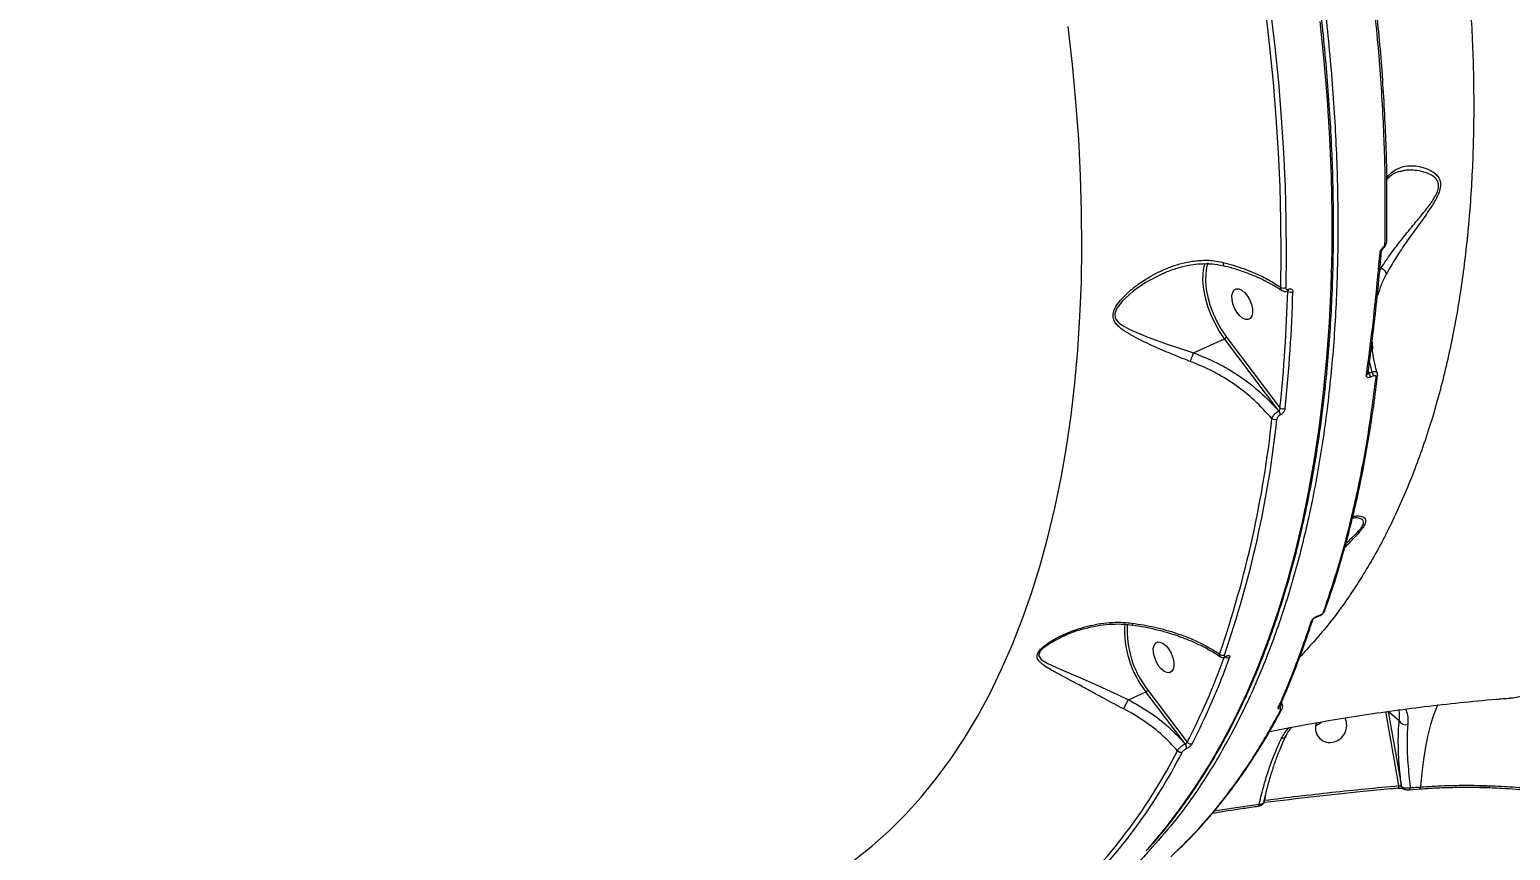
# Model space of a CAD drawing. Header units: millimetres. Extents: x -11024 to 8278, y -7837 to 5770.
# Drawn here: x 3839.5 to 4243.1, y -1349.2 to -1125.6 of the extents above; entities that cross this region are included whole.
import ezdxf

# ---------------------------------------------------------------- set-up
doc = ezdxf.new("R2010")
doc.units = ezdxf.units.MM
doc.layers.add('DIKOM_ОБЪЕКТ', color=7, linetype='Continuous')
doc.layers.add('DIKOM_РАЗМЕР_ОБЪЕКТА', color=7, linetype='Continuous')
doc.styles.add('style1', font='arial.ttf', dxfattribs={"width": 0.8})
doc.dimstyles.new('1-50', dxfattribs={"dimtxt": 300, "dimasz": 200, "dimexe": 100, "dimexo": 0, "dimgap": 100, "dimtad": 1, "dimtxsty": 'style1', "dimcen": 200, "dimclrd": 7, "dimclre": 7, "dimclrt": 7, "dimadec": 1, "dimazin": 2, "dimtfac": 1, "dimtmove": 0, "dimatfit": 2, "dimfxl": 0, "dimlwd": 25, "dimlwe": 18, "dimarcsym": 0})

# ---------------------------------------------------------------- blocks, each defined once
blk = doc.blocks.new('*D10')
at = {"layer": 'Defpoints', "color": 0, "transparency": 16777216}
for p in [(-7791.31, -186.83), (6174.94, -1432.98), (6174.94, -5371.27)]:
    blk.add_point(p, dxfattribs=at)
at = {"layer": 'DIKOM_РАЗМЕР_ОБЪЕКТА', "color": 7, "lineweight": 18, "transparency": 16777216}
for p, q in [((-7791.31, -186.83), (-7791.31, -5471.27)), ((6174.94, -1432.98), (6174.94, -5471.27))]:
    blk.add_line(p, q, dxfattribs=at)
at = {"layer": 'DIKOM_РАЗМЕР_ОБЪЕКТА', "color": 7, "lineweight": 25, "transparency": 16777216}
blk.add_line((-7591.31, -5371.27), (5974.94, -5371.27), dxfattribs=at)
at = {"layer": 'DIKOM_РАЗМЕР_ОБЪЕКТА', "color": 7, "transparency": 16777216}
for points in [[(-7591.31, -5337.93), (-7591.31, -5404.6), (-7791.31, -5371.27)], [(5974.94, -5337.93), (5974.94, -5404.6), (6174.94, -5371.27)]]:
    blk.add_solid(points, dxfattribs=at)
at = {"layer": 'DIKOM_РАЗМЕР_ОБЪЕКТА', "color": 7, "transparency": 16777216, "insert": (-1343.68, -5118.1), "char_height": 300, "attachment_point": 5, "style": 'style1'}
blk.add_mtext('14000', dxfattribs=at)

msp = doc.modelspace()

# ---------------------------------------------------------------- linework, layer by layer
at = {"layer": 'DIKOM_ОБЪЕКТ', "color": 7, "linetype": 'Continuous', "lineweight": 15}
for p, q in [((4208.401, -1185.259), (4208.405, -1185.255)), ((4207.505, -1191.239), (4207.841, -1190.541)), ((4207.56, -1190.593), (4207.841, -1190.541)), ((4148.558, -1192.03), (4148.285, -1192.17)), ((4182.422, -1196.792), (4182.465, -1196.773)), ((4182.636, -1196.346), (4182.679, -1196.327)), ((4156.7, -1213.631), (4165.199, -1209.801)), ((4180.032, -1229.476), (4165.199, -1209.801)), ((4165.722, -1209.345), (4180.287, -1228.664)), ((4205.391, -1210.73), (4205.5, -1212.521)), ((4204.343, -1218.668), (4204.559, -1219.175)), ((4204.559, -1219.175), (4205.383, -1218.815)), ((4205.383, -1218.815), (4204.689, -1216.044)), ((4205.754, -1219.946), (4204.932, -1220.306)), ((4206.853, -1220.011), (4206.868, -1219.869)), ((4206.888, -1219.869), (4206.887, -1219.885)), ((4179.969, -1229.504), (4180.032, -1229.476)), ((4180.384, -1230.584), (4180.322, -1230.612)), ((4190.37, -1285.43), (4191.18, -1285.124)), ((4192.588, -1283.828), (4192.583, -1283.843)), ((4165.521, -1296.49), (4165.583, -1296.462)), ((4165.694, -1296.282), (4165.756, -1296.254)), ((4138.994, -1308.167), (4143.767, -1306.016)), ((4154.502, -1320.175), (4143.767, -1306.016)), ((4144.29, -1305.56), (4155.049, -1319.749)), ((4243.034, -1307.622), (4243.098, -1307.622)), ((4181.019, -1309.719), (4180.73, -1308.789)), ((4212.728, -1331.586), (4209.161, -1311.36)), ((4212.8, -1313.896), (4209.789, -1311.368)), ((4209.789, -1311.368), (4213.393, -1331.799)), ((4154.459, -1320.195), (4154.502, -1320.175)), ((4154.797, -1321.503), (4154.754, -1321.522)), ((4213.393, -1331.799), (4213.401, -1331.805)), ((4176.255, -1334.645), (4176.117, -1335.556)), ((4213.728, -1332.344), (4213.74, -1332.353)), ((4215.265, -1332.708), (4215.619, -1332.692)), ((4215.626, -1332.698), (4218.41, -1332.486)), ((4237.514, -1332.135), (4234.7, -1332.074))]:
    msp.add_line(p, q, dxfattribs=at)
at = {"layer": 'DIKOM_ОБЪЕКТ', "color": 7, "linetype": 'Continuous', "lineweight": 15, "flags": 128}
for points in [[(4180.514, -1195.804), (4180.631, -1186.8), (4180.567, -1177.668), (4180.324, -1168.414), (4179.9, -1159.046), (4179.297, -1149.569), (4178.514, -1139.99), (4177.552, -1130.315), (4176.412, -1120.552)], [(4177.761, -1120.465), (4178.903, -1130.25), (4179.867, -1139.946), (4180.652, -1149.546), (4181.256, -1159.044), (4181.681, -1168.433), (4181.925, -1177.707), (4181.989, -1186.859), (4181.871, -1195.883)], [(4064.285, -1351.912), (4069.1, -1348.069), (4073.745, -1343.916), (4078.217, -1339.457), (4082.512, -1334.697), (4086.625, -1329.64), (4090.553, -1324.29), (4094.293, -1318.653), (4097.84, -1312.734), (4101.191, -1306.539), (4104.344, -1300.072), (4107.294, -1293.34), (4110.041, -1286.35), (4112.58, -1279.108), (4114.91, -1271.621), (4117.029, -1263.895), (4118.934, -1255.938), (4120.623, -1247.757), (4122.096, -1239.36), (4123.351, -1230.754), (4124.386, -1221.949), (4125.201, -1212.951), (4125.795, -1203.769), (4126.167, -1194.412), (4126.317, -1184.888), (4126.245, -1175.207), (4125.951, -1165.377), (4125.435, -1155.408), (4124.698, -1145.308), (4123.74, -1135.087), (4122.562, -1124.755)], [(4143.745, -1349.392), (4144.64, -1348.397), (4149.018, -1343.228), (4153.213, -1337.766), (4157.223, -1332.016), (4161.042, -1325.982), (4164.669, -1319.67), (4168.099, -1313.085), (4171.331, -1306.232), (4174.361, -1299.117), (4177.187, -1291.746), (4179.806, -1284.126), (4182.217, -1276.263), (4184.417, -1268.162), (4186.405, -1259.832), (4188.178, -1251.28), (4189.735, -1242.512), (4191.075, -1233.535), (4192.197, -1224.358), (4193.1, -1214.988), (4193.783, -1205.434), (4194.246, -1195.702), (4194.487, -1185.801), (4194.508, -1175.74), (4194.307, -1165.527), (4193.886, -1155.171), (4193.244, -1144.68), (4192.382, -1134.064), (4191.3, -1123.33)], [(4208.405, -1185.255), (4208.424, -1185.225), (4208.427, -1185.161), (4208.407, -1185.072), (4208.364, -1184.961)], [(4209.292, -1183.33), (4209.325, -1183.418), (4209.334, -1183.507), (4209.319, -1183.596), (4209.281, -1183.682), (4209.221, -1183.763), (4209.14, -1183.838), (4209.04, -1183.904), (4208.923, -1183.96)], [(4165.199, -1209.801), (4163.829, -1207.804), (4162.595, -1205.638), (4161.526, -1203.353), (4160.645, -1201.004), (4159.974, -1198.645), (4159.528, -1196.332), (4159.319, -1194.117), (4159.35, -1192.054), (4159.544, -1190.566)], [(4159.544, -1190.566), (4159.621, -1190.19), (4159.838, -1189.372)], [(4160.669, -1189.104), (4160.314, -1190.329), (4160.052, -1192.137), (4160.021, -1194.137), (4160.225, -1196.284), (4160.656, -1198.528), (4161.307, -1200.815), (4162.161, -1203.093), (4163.198, -1205.308), (4164.395, -1207.408), (4165.722, -1209.345)], [(4148.285, -1192.17), (4143.685, -1194.527), (4140.275, -1196.853), (4137.251, -1199.596), (4135.753, -1201.628), (4135.284, -1203.017), (4135.387, -1204.087), (4135.49, -1204.346), (4136.168, -1205.296), (4137.101, -1206.063), (4139.339, -1207.327), (4144.309, -1209.412), (4149.831, -1211.372), (4153.21, -1212.513), (4156.698, -1213.632), (4156.699, -1213.632), (4156.699, -1213.632)], [(4169.312, -1203.521), (4168.572, -1202.597), (4167.949, -1201.495), (4167.492, -1200.304), (4167.239, -1199.122), (4167.21, -1198.043), (4167.407, -1197.156), (4167.815, -1196.532), (4168.401, -1196.222), (4169.117, -1196.251), (4169.905, -1196.616), (4170.701, -1197.288), (4171.441, -1198.213), (4172.064, -1199.315), (4172.521, -1200.505), (4172.774, -1201.688), (4172.803, -1202.766), (4172.606, -1203.653), (4172.198, -1204.277), (4171.612, -1204.587), (4170.896, -1204.559), (4170.108, -1204.194), (4169.312, -1203.521)], [(4121.449, -1290.762), (4117.829, -1292.634), (4115.709, -1294.183), (4114.89, -1295.117), (4114.583, -1295.977), (4114.583, -1295.987), (4114.599, -1296.224), (4115.203, -1297.177), (4117.004, -1298.303), (4121.045, -1300.102), (4125.767, -1302.083), (4129.677, -1303.826), (4133.839, -1305.753), (4136.39, -1306.954), (4138.988, -1308.17), (4138.99, -1308.171), (4138.99, -1308.171)], [(4147.88, -1299.737), (4147.141, -1298.812), (4146.517, -1297.71), (4146.06, -1296.52), (4145.807, -1295.337), (4145.778, -1294.259), (4145.976, -1293.372), (4146.384, -1292.748), (4146.969, -1292.438), (4147.685, -1292.466), (4148.473, -1292.831), (4149.269, -1293.503), (4150.009, -1294.428), (4150.633, -1295.53), (4151.09, -1296.721), (4151.343, -1297.903), (4151.372, -1298.981), (4151.174, -1299.869), (4150.766, -1300.493), (4150.18, -1300.803), (4149.465, -1300.774), (4148.677, -1300.409), (4147.88, -1299.737)], [(4223.356, -1309.489), (4223.055, -1310.125), (4222.146, -1312.379), (4221.319, -1314.957), (4220.581, -1317.839), (4219.937, -1321.003), (4219.392, -1324.425), (4218.951, -1328.077), (4218.618, -1331.931)], [(4212.496, -1332.308), (4212.528, -1332.299), (4212.583, -1332.254), (4212.631, -1332.175), (4212.671, -1332.063), (4212.702, -1331.925), (4212.721, -1331.763), (4212.728, -1331.586)], [(4175.921, -1336.275), (4175.948, -1336.266), (4175.999, -1336.221), (4176.043, -1336.142), (4176.078, -1336.032), (4176.103, -1335.894), (4176.116, -1335.733), (4176.117, -1335.556)], [(4212.407, -1332.28), (4212.469, -1332.308), (4212.496, -1332.308)], [(4215.62, -1332.699), (4215.647, -1332.694), (4215.692, -1332.663), (4215.733, -1332.605), (4215.768, -1332.522), (4215.798, -1332.415), (4215.82, -1332.287), (4215.834, -1332.143)], [(4215.834, -1332.143), (4216.182, -1332.116), (4216.53, -1332.089), (4216.878, -1332.062), (4217.225, -1332.036), (4217.574, -1332.009), (4217.922, -1331.983), (4218.27, -1331.957), (4218.618, -1331.931)], [(4162.371, -1338.435), (4167.081, -1337.707), (4174.637, -1336.611)], [(4174.42, -1337.167), (4174.438, -1337.162), (4174.49, -1337.131), (4174.536, -1337.073), (4174.574, -1336.989), (4174.605, -1336.882), (4174.626, -1336.754), (4174.637, -1336.611)]]:
    msp.add_lwpolyline(points, dxfattribs=at)
at = {"layer": 'DIKOM_ОБЪЕКТ', "color": 7, "linetype": 'Continuous', "lineweight": 15}
for centre, radius, start, end in [((4207.466, -1185.846), 0.512, 281.23088, 350.11622), ((3785.275, -1186.281), 397.279, 353.87582, 358.46801), ((4181.273, -1194.467), 1.538, 240.41749, 292.90356), ((3785.705, -1186.372), 398.255, 353.8761, 358.46797), ((4183.225, -1195.636), 1.505, 237.30422, 293.17171), ((4182.177, -1196.401), 0.462, 302.2423, 6.77741), ((4182.223, -1196.382), 0.46, 301.31936, 6.8281), ((4164.73, -1208.734), 1.166, 293.73019, 328.38255), ((4203.911, -1219.923), 1.843, 359.28937, 36.97725), ((4203.716, -1219.11), 0.56, 285.18091, 347.64105), ((4203.096, -1220.285), 1.837, 359.3446, 37.16334), ((4206.304, -1219.768), 0.594, 286.79468, 348.66095), ((4178.639, -1230.537), 1.685, 357.47531, 37.84034), ((4178.701, -1230.509), 1.685, 357.47531, 37.84034), ((4181.152, -1227.564), 1.399, 231.82031, 292.49354), ((3890.23, -1201.1), 289.495, 340.92842, 353.95679), ((3890.937, -1201.188), 290.145, 340.92852, 353.95647), ((4178.936, -1230.433), 1.408, 234.4098, 292.23368), ((4188.593, -1286.21), 0.679, 291.1072, 340.55096), ((4190.035, -1285.324), 0.351, 292.70776, 342.43538), ((4190.844, -1285.018), 0.352, 293.95236, 342.41148), ((4191.97, -1283.6), 0.66, 289.58622, 338.40392), ((4165.017, -1289.236), 27.076, 176.38781, 218.29719), ((4165.188, -1289.193), 26.544, 176.7421, 218.06737), ((3972.845, -1226.731), 204.574, 332.95471, 340.01835), ((3973.595, -1226.846), 205.234, 332.95634, 340.10171), ((4164.721, -1294.852), 1.221, 223.51174, 290.88196), ((4166.141, -1295.585), 1.195, 232.02326, 291.33101), ((4165.374, -1296.191), 0.333, 296.51437, 344.11847), ((4165.436, -1296.163), 0.333, 295.3331, 344.09271), ((4179.575, -1309.616), 0.73, 292.2269, 335.34607), ((4179.357, -1309.983), 1.143, 321.27371, 22.24826), ((4180.277, -1310.359), 0.685, 290.46917, 332.50935), ((4193.873, -1315.9), 3.913, 157.55147, 279.22522), ((4193.819, -1315.14), 4.672, 278.38675, 25.5245), ((4214.706, -1312.812), 2.193, 209.63755, 281.29067), ((4180.749, -1317.317), 1.376, 269.40902, 328.58004), ((4019.274, -1254.12), 149.452, 313.74401, 332.96108), ((4020.27, -1254.325), 149.789, 313.74447, 332.96074), ((4153.287, -1321.341), 1.149, 218.73954, 290.32568), ((4153.369, -1321.133), 1.438, 344.28269, 40.72644), ((4153.412, -1321.114), 1.438, 344.28375, 40.72483), ((4155.988, -1319.075), 1.157, 215.68735, 290.26522), ((4214.256, -1331.644), 0.876, 190.17717, 231.94064), ((4214.259, -1331.653), 0.871, 190.05309, 232.7614)]:
    msp.add_arc(centre, radius, start, end, dxfattribs=at)
for points, knots in [([(4143.963, -1349.191), (4144.473, -1348.643), (4146.419, -1346.551), (4149.638, -1342.64), (4153.615, -1337.462), (4157.415, -1332.008), (4161.048, -1326.306), (4164.507, -1320.352), (4167.791, -1314.154), (4170.897, -1307.716), (4173.823, -1301.042), (4176.566, -1294.138), (4179.125, -1287.01), (4181.498, -1279.662), (4183.682, -1272.099), (4185.676, -1264.329), (4187.479, -1256.357), (4189.089, -1248.189), (4190.506, -1239.83), (4191.727, -1231.288), (4192.753, -1222.569), (4193.582, -1213.679), (4194.214, -1204.625), (4194.649, -1195.415), (4194.886, -1186.054), (4194.925, -1176.55), (4194.766, -1166.91), (4194.41, -1157.141), (4193.856, -1147.251), (4193.105, -1137.247), (4192.158, -1127.137), (4191.015, -1116.927), (4189.677, -1106.627), (4188.146, -1096.243), (4186.422, -1085.783), (4184.507, -1075.255), (4182.401, -1064.668), (4180.108, -1054.028), (4177.629, -1043.345), (4174.964, -1032.625), (4172.118, -1021.878), (4169.091, -1011.11), (4165.886, -1000.331), (4162.505, -989.548), (4158.95, -978.77), (4155.226, -968.004), (4151.334, -957.258), (4147.277, -946.541), (4143.058, -935.861), (4138.681, -925.225), (4134.148, -914.643), (4129.464, -904.12), (4124.63, -893.667), (4120.206, -884.429), (4117.36, -878.699), (4116.218, -876.401)], [0, 0, 0, 0, 0.0067999, 0.025989, 0.0451839, 0.064384, 0.0835894, 0.1027992, 0.1220133, 0.1412309, 0.1604514, 0.1796748, 0.1989001, 0.2181273, 0.2373556, 0.2565849, 0.2758149, 0.2950454, 0.314276, 0.3335067, 0.3527371, 0.3719673, 0.3911972, 0.4104267, 0.4296558, 0.4488843, 0.4681123, 0.48734, 0.5065669, 0.5257934, 0.5450195, 0.5642449, 0.58347, 0.6026946, 0.6219188, 0.6411425, 0.6603659, 0.6795888, 0.6988115, 0.7180338, 0.7372558, 0.7564776, 0.7756991, 0.7949204, 0.8141416, 0.8333626, 0.8525833, 0.8718039, 0.8910246, 0.9102451, 0.9294655, 0.9486861, 0.9679065, 0.987127, 1, 1, 1, 1]), ([(4117.471, -876.161), (4119.494, -880.261), (4124.943, -891.304), (4133.343, -909.576), (4142.487, -930.976), (4151.067, -952.786), (4159.037, -974.938), (4166.351, -997.365), (4172.848, -1019.572), (4178.526, -1041.489), (4183.4, -1063.051), (4187.548, -1084.611), (4190.925, -1106.092), (4193.5, -1127.415), (4195.215, -1148.111), (4196.086, -1168.124), (4196.145, -1187.413), (4195.393, -1206.294), (4193.797, -1224.68), (4191.342, -1242.495), (4188.082, -1259.347), (4184.048, -1275.2), (4179.286, -1290.042), (4173.717, -1304.113), (4167.332, -1317.34), (4160.108, -1329.611), (4152.876, -1340), (4147.751, -1345.778), (4145.549, -1348.261)], [0, 0, 0, 0, 0.0229512, 0.0618305, 0.1007396, 0.1396189, 0.1796274, 0.2196684, 0.259677, 0.2985562, 0.3374653, 0.3763445, 0.416353, 0.4563942, 0.4964026, 0.5352814, 0.5741901, 0.6130688, 0.6530768, 0.6931175, 0.7331254, 0.7720046, 0.8109134, 0.8497924, 0.8898008, 0.9298418, 0.9698502, 1, 1, 1, 1]), ([(4243.098, -1307.622), (4243.342, -1307.626), (4244.725, -1307.648), (4247.41, -1306.703), (4251.148, -1304.593), (4255.04, -1301.077), (4258.932, -1296.383), (4262.81, -1290.497), (4266.658, -1283.45), (4270.426, -1275.334), (4274.114, -1266.178), (4277.72, -1256.057), (4281.278, -1244.909), (4284.771, -1232.786), (4288.185, -1219.74), (4291.579, -1205.519), (4294.938, -1190.081), (4298.247, -1173.425), (4301.428, -1155.92), (4304.422, -1137.891), (4307.226, -1119.407), (4309.837, -1100.552), (4312.288, -1081.127), (4314.563, -1061.227), (4316.65, -1040.944), (4318.525, -1020.471), (4320.183, -999.844), (4321.626, -979.106), (4322.864, -958.186), (4323.884, -937.177), (4324.7, -916.162), (4325.053, -902.203), (4325.23, -895.233)], [0, 0, 0, 0, 0.0066318, 0.0375421, 0.072325, 0.1072201, 0.1421711, 0.1771203, 0.2120114, 0.246792, 0.2804719, 0.3142577, 0.3480966, 0.3819343, 0.4157173, 0.4493952, 0.4850962, 0.5208608, 0.5566259, 0.5923274, 0.626537, 0.6608537, 0.6952265, 0.7296011, 0.763922, 0.7981343, 0.8316959, 0.8653555, 0.8990655, 0.9327762, 0.9664374, 1, 1, 1, 1]), ([(4182.848, -921.803), (4185.275, -927.738), (4190.134, -939.615), (4196.798, -957.557), (4202.985, -975.534), (4208.868, -994.257), (4214.354, -1013.693), (4219.338, -1033.789), (4223.598, -1053.736), (4227.109, -1073.44), (4229.848, -1092.807), (4231.774, -1111.573), (4232.889, -1129.711), (4233.23, -1147.217), (4232.812, -1164.235), (4231.634, -1180.688), (4229.697, -1196.497), (4226.94, -1211.907), (4223.302, -1226.826), (4218.762, -1241.179), (4213.409, -1254.622), (4207.358, -1266.933), (4200.631, -1278.08), (4193.483, -1288.027), (4188.227, -1293.797), (4185.667, -1296.606)], [0, 0, 0, 0, 0.039649, 0.0793469, 0.1190447, 0.1586934, 0.2033097, 0.2480698, 0.2929015, 0.337731, 0.3824863, 0.4270993, 0.4703006, 0.5136379, 0.5570433, 0.6004471, 0.6437807, 0.6869795, 0.7327734, 0.7786488, 0.8245249, 0.8703195, 0.9142002, 0.9582185, 1, 1, 1, 1]), ([(4208.923, -1183.96), (4208.99, -1177.964), (4209.124, -1165.971), (4208.401, -1147.284), (4207.054, -1128.151), (4205.531, -1115.026), (4204.77, -1108.463)], [0, 0, 0, 0, 0.248616, 0.4972326, 0.7486161, 1, 1, 1, 1]), ([(4205.136, -1107.941), (4205.889, -1114.423), (4207.396, -1127.385), (4208.752, -1146.427), (4209.49, -1165.165), (4209.358, -1177.275), (4209.292, -1183.33)], [0, 0, 0, 0, 0.2486157, 0.4972308, 0.748616, 1, 1, 1, 1]), ([(4207.85, -1190.541), (4207.85, -1190.54), (4207.976, -1190.336), (4208.943, -1188.878), (4210.916, -1186.038), (4214.018, -1182.019), (4217.356, -1178.028), (4219.982, -1174.821), (4221.755, -1172.422), (4222.71, -1170.91), (4223.39, -1169.433), (4223.559, -1168.429), (4223.525, -1167.539), (4223.191, -1166.55), (4222.228, -1165.569), (4220.477, -1164.628), (4217.785, -1163.948), (4215.16, -1163.696), (4213.699, -1164.11), (4213.374, -1164.203)], [0, 0, 0, 0, 0.0000787, 0.0177523, 0.1276669, 0.237682, 0.3433868, 0.4487837, 0.4845024, 0.5200978, 0.5552769, 0.5842156, 0.590268, 0.6249854, 0.6745019, 0.7244339, 0.8245128, 0.9609346, 1, 1, 1, 1]), ([(4209.331, -1166.291), (4209.425, -1166.107), (4209.9, -1165.174), (4211.29, -1163.969), (4213.577, -1162.822), (4216.368, -1162.582), (4219.243, -1162.989), (4221.396, -1163.901), (4222.832, -1164.993), (4223.621, -1165.956), (4224.125, -1167.273), (4224.02, -1168.965), (4223.388, -1170.684), (4222.554, -1172.269), (4221.037, -1174.692), (4218.744, -1177.924), (4215.784, -1181.942), (4213.016, -1185.987), (4210.816, -1189.463), (4209.689, -1191.489), (4209.263, -1192.254)], [0, 0, 0, 0, 0.0166607, 0.0840849, 0.1774158, 0.2708822, 0.3521091, 0.4331556, 0.4643324, 0.4954173, 0.5277803, 0.5604492, 0.5888916, 0.6157167, 0.6426218, 0.7180637, 0.7937576, 0.8728849, 0.9519631, 1, 1, 1, 1]), ([(4209.33, -1166.652), (4209.526, -1166.381), (4209.968, -1165.768), (4210.757, -1165.086), (4211.79, -1164.525), (4212.673, -1164.187), (4213.24, -1164.13), (4213.32, -1164.122)], [0, 0, 0, 0, 0.1845582, 0.4170325, 0.6761478, 0.9545876, 1, 1, 1, 1]), ([(4203.862, -1219.65), (4203.935, -1219.136), (4204.296, -1216.565), (4205.181, -1209.859), (4206.407, -1199.357), (4207.179, -1190.687), (4207.565, -1186.349)], [0, 0, 0, 0, 0.048064, 0.2403245, 0.6198811, 1, 1, 1, 1]), ([(4204.261, -1219.23), (4204.282, -1219.09), (4204.738, -1216.049), (4205.513, -1209.921), (4206.573, -1200.832), (4207.386, -1192.827), (4207.802, -1187.8), (4207.956, -1185.932)], [0, 0, 0, 0, 0.0132636, 0.2876127, 0.5626674, 0.8375713, 1, 1, 1, 1]), ([(4207.565, -1186.349), (4207.59, -1186.205), (4207.64, -1185.917), (4207.877, -1185.473), (4208.138, -1185.155), (4208.314, -1185.004), (4208.364, -1184.961)], [0, 0, 0, 0, 0.29273088, 0.58495608, 0.88192775, 1, 1, 1, 1]), ([(4207.97, -1185.945), (4207.97, -1185.942), (4207.971, -1185.924), (4207.992, -1185.826), (4208.053, -1185.681), (4208.156, -1185.512), (4208.281, -1185.361), (4208.369, -1185.29), (4208.404, -1185.263)], [0, 0, 0, 0, 0.0563167, 0.2474461, 0.4304657, 0.6277462, 0.8539952, 1, 1, 1, 1]), ([(4208.364, -1184.961), (4208.42, -1184.912), (4208.561, -1184.787), (4208.744, -1184.542), (4208.89, -1184.243), (4208.912, -1184.055), (4208.923, -1183.96)], [0, 0, 0, 0, 0.1836126, 0.4626478, 0.7309542, 1, 1, 1, 1]), ([(4208.393, -1185.244), (4208.564, -1185.091), (4208.924, -1184.77), (4209.267, -1184.122), (4209.31, -1183.66), (4209.33, -1183.443)], [0, 0, 0, 0, 0.32125, 0.6798487, 1, 1, 1, 1]), ([(4155.846, -1215.99), (4154.688, -1215.548), (4152.353, -1214.656), (4148.21, -1212.928), (4143.501, -1210.823), (4139.359, -1208.723), (4136.833, -1207.006), (4135.619, -1205.795), (4134.908, -1204.66), (4134.7, -1203.207), (4135.309, -1201.326), (4136.961, -1198.995), (4139.652, -1196.429), (4143.577, -1193.543), (4147.59, -1191.357), (4151.488, -1189.844), (4154.782, -1188.923), (4158.426, -1188.387), (4161.89, -1188.409), (4164.003, -1188.842), (4164.814, -1189.008)], [0, 0, 0, 0, 0.0563552, 0.1136152, 0.2103731, 0.3099855, 0.3619827, 0.3883039, 0.4153406, 0.4457404, 0.4741013, 0.5167993, 0.5802346, 0.6452967, 0.7405622, 0.7897125, 0.8388486, 0.8993631, 0.9613634, 1, 1, 1, 1]), ([(4148.544, -1192.006), (4148.754, -1191.904), (4149.968, -1191.313), (4152.257, -1190.543), (4155.187, -1189.778), (4157.965, -1189.381), (4160.593, -1189.314), (4162.961, -1189.491), (4164.399, -1189.841), (4164.975, -1189.98)], [0, 0, 0, 0, 0.040853, 0.2366215, 0.4239992, 0.5759084, 0.7358008, 0.894355, 1, 1, 1, 1]), ([(4164.814, -1189.008), (4164.812, -1189.04), (4164.807, -1189.165), (4164.811, -1189.438), (4164.861, -1189.754), (4164.959, -1189.827), (4165.007, -1189.863)], [0, 0, 0, 0, 0.0666542, 0.2610964, 0.6333861, 1, 1, 1, 1]), ([(4164.814, -1189.008), (4166.681, -1189.533), (4170.459, -1190.597), (4175.103, -1192.612), (4178.404, -1194.409), (4179.966, -1195.442), (4180.514, -1195.804)], [0, 0, 0, 0, 0.3181944, 0.6439695, 0.8752539, 1, 1, 1, 1]), ([(4164.982, -1189.916), (4165.424, -1190.022), (4166.992, -1190.396), (4169.57, -1191.216), (4172.682, -1192.364), (4175.625, -1193.668), (4178.337, -1195.115), (4180.085, -1196.139), (4180.852, -1196.704), (4180.866, -1196.714)], [0, 0, 0, 0, 0.0726984, 0.2576045, 0.4430799, 0.6284363, 0.8131049, 0.9966728, 1, 1, 1, 1]), ([(4207.841, -1190.541), (4207.843, -1190.54), (4207.845, -1190.54), (4207.848, -1190.541), (4207.849, -1190.541), (4207.85, -1190.541)], [0, 0, 0, 0, 0.4500389, 0.8030558, 1, 1, 1, 1]), ([(4207.85, -1190.541), (4208.047, -1190.652), (4208.441, -1190.873), (4208.904, -1191.328), (4209.178, -1191.774), (4209.259, -1192.083), (4209.263, -1192.224), (4209.263, -1192.254)], [0, 0, 0, 0, 0.2524893, 0.5050232, 0.7575746, 0.9487224, 1, 1, 1, 1]), ([(4209.263, -1192.254), (4208.762, -1193.202), (4207.798, -1195.025), (4207.252, -1197.012), (4206.99, -1197.966)], [0, 0, 0, 0, 0.5200795, 1, 1, 1, 1]), ([(4180.884, -1196.685), (4180.858, -1196.674), (4180.707, -1196.609), (4180.549, -1196.314), (4180.526, -1195.974), (4180.514, -1195.804)], [0, 0, 0, 0, 0.09498976, 0.54727902, 1, 1, 1, 1]), ([(4180.896, -1196.684), (4181.007, -1196.76), (4181.265, -1196.934), (4181.764, -1196.97), (4182.171, -1196.919), (4182.373, -1196.801), (4182.417, -1196.776)], [0, 0, 0, 0, 0.2475341, 0.5750303, 0.9091605, 1, 1, 1, 1]), ([(4181.871, -1195.883), (4181.878, -1195.971), (4181.891, -1196.146), (4182.02, -1196.33), (4182.214, -1196.425), (4182.432, -1196.424), (4182.578, -1196.369), (4182.636, -1196.346)], [0, 0, 0, 0, 0.2142869, 0.4284885, 0.642972, 0.857767, 1, 1, 1, 1]), ([(4182.461, -1196.776), (4182.485, -1196.767), (4182.527, -1196.75), (4182.521, -1196.752), (4182.519, -1196.753)], [0, 0, 0, 0, 0.5636285, 1, 1, 1, 1]), ([(4182.679, -1196.327), (4182.765, -1196.294), (4182.982, -1196.211), (4183.308, -1196.209), (4183.598, -1196.351), (4183.79, -1196.626), (4183.808, -1196.888), (4183.818, -1197.019)], [0, 0, 0, 0, 0.1407667, 0.3553128, 0.5700602, 0.784961, 1, 1, 1, 1]), ([(4155.846, -1215.99), (4155.87, -1215.932), (4155.942, -1215.766), (4156.096, -1215.384), (4156.306, -1214.826), (4156.531, -1214.18), (4156.643, -1213.815), (4156.699, -1213.632)], [0, 0, 0, 0, 0.08730341, 0.25360396, 0.50239045, 0.75118022, 1, 1, 1, 1]), ([(4156.699, -1213.632), (4156.699, -1213.632), (4156.699, -1213.632), (4156.7, -1213.631), (4156.7, -1213.631), (4156.7, -1213.631)], [0, 0, 0, 0, 0.3529226, 0.8943426, 1, 1, 1, 1]), ([(4156.7, -1213.631), (4158.861, -1214.498), (4163.236, -1216.255), (4169.361, -1219.936), (4175.118, -1224.311), (4178.338, -1227.758), (4179.969, -1229.504)], [0, 0, 0, 0, 0.2419703, 0.4901369, 0.7417733, 1, 1, 1, 1]), ([(4206.871, -1219.269), (4206.685, -1218.652), (4206.161, -1216.922), (4205.694, -1214.598), (4205.528, -1212.905), (4205.471, -1212.326)], [0, 0, 0, 0, 0.26668108, 0.74885651, 1, 1, 1, 1]), ([(4178.117, -1231.578), (4176.591, -1229.9), (4173.5, -1226.499), (4168.021, -1222.227), (4162.119, -1218.586), (4157.954, -1216.862), (4155.846, -1215.99)], [0, 0, 0, 0, 0.25360944, 0.51397515, 0.75397536, 1, 1, 1, 1]), ([(4205.383, -1218.815), (4205.58, -1218.778), (4205.975, -1218.706), (4206.446, -1218.808), (4206.748, -1219.007), (4206.798, -1219.209), (4206.817, -1219.285)], [0, 0, 0, 0, 0.279234, 0.5586635, 0.833683, 1, 1, 1, 1]), ([(4192.191, -1284.222), (4193.809, -1279.398), (4197.047, -1269.752), (4200.958, -1254.129), (4204.219, -1237.75), (4205.724, -1226.141), (4206.476, -1220.337)], [0, 0, 0, 0, 0.2484774, 0.4969541, 0.7484772, 1, 1, 1, 1]), ([(4192.568, -1283.82), (4193.262, -1281.847), (4194.798, -1277.477), (4196.95, -1270.451), (4199.066, -1262.807), (4200.981, -1254.968), (4202.7, -1246.942), (4204.231, -1238.723), (4205.554, -1230.285), (4206.426, -1224.039), (4206.795, -1220.556), (4206.853, -1220.011)], [0, 0, 0, 0, 0.1030711, 0.2282251, 0.3532754, 0.4779858, 0.6023212, 0.7267672, 0.8516471, 0.9767718, 1, 1, 1, 1]), ([(4204.932, -1220.306), (4204.801, -1220.352), (4204.537, -1220.446), (4204.201, -1220.414), (4203.964, -1220.253), (4203.842, -1219.989), (4203.856, -1219.761), (4203.862, -1219.65)], [0, 0, 0, 0, 0.2064037, 0.4133629, 0.6142153, 0.8134973, 1, 1, 1, 1]), ([(4204.26, -1219.246), (4204.26, -1219.247), (4204.261, -1219.256), (4204.263, -1219.24), (4204.264, -1219.227)], [0, 0, 0, 0, 0.1925788, 1, 1, 1, 1]), ([(4204.289, -1219.232), (4204.301, -1219.245), (4204.319, -1219.265), (4204.364, -1219.281), (4204.408, -1219.28), (4204.48, -1219.253), (4204.524, -1219.209), (4204.559, -1219.175)], [0, 0, 0, 0, 0.1542741, 0.2480512, 0.5031536, 0.6062821, 1, 1, 1, 1]), ([(4206.476, -1220.337), (4206.478, -1220.281), (4206.484, -1220.15), (4206.415, -1219.983), (4206.259, -1219.872), (4206.027, -1219.849), (4205.845, -1219.914), (4205.754, -1219.946)], [0, 0, 0, 0, 0.1487995, 0.3486708, 0.5573412, 0.7790699, 1, 1, 1, 1]), ([(4206.871, -1219.884), (4206.893, -1219.731), (4206.922, -1219.523), (4206.842, -1219.332), (4206.821, -1219.281)], [0, 0, 0, 0, 0.7336689, 1, 1, 1, 1]), ([(4178.117, -1231.578), (4178.16, -1231.455), (4178.256, -1231.179), (4178.558, -1230.704), (4178.98, -1230.219), (4179.471, -1229.789), (4179.803, -1229.599), (4179.969, -1229.504)], [0, 0, 0, 0, 0.1700265, 0.3807902, 0.5866953, 0.7931154, 1, 1, 1, 1]), ([(4180.322, -1230.612), (4180.237, -1230.658), (4180.068, -1230.749), (4179.83, -1230.976), (4179.637, -1231.239), (4179.511, -1231.506), (4179.482, -1231.665), (4179.469, -1231.736)], [0, 0, 0, 0, 0.2039698, 0.4080462, 0.6135691, 0.8265306, 1, 1, 1, 1]), ([(4180.032, -1229.476), (4180.066, -1229.456), (4180.108, -1229.431), (4180.181, -1229.353), (4180.25, -1229.239), (4180.304, -1229.048), (4180.317, -1228.848), (4180.296, -1228.722), (4180.287, -1228.664)], [0, 0, 0, 0, 0.14442, 0.1754852, 0.3625673, 0.5710037, 0.8046716, 1, 1, 1, 1]), ([(4181.687, -1228.857), (4181.667, -1228.967), (4181.623, -1229.214), (4181.428, -1229.625), (4181.132, -1230.029), (4180.77, -1230.375), (4180.513, -1230.514), (4180.384, -1230.584)], [0, 0, 0, 0, 0.1741794, 0.3895972, 0.5957852, 0.7978883, 1, 1, 1, 1]), ([(4200.131, -1258.28), (4200.473, -1258.197), (4201.377, -1257.979), (4202.597, -1258.141), (4203.54, -1258.682), (4203.745, -1259.595), (4203.328, -1260.706), (4202.477, -1261.911), (4201.425, -1263.124), (4199.938, -1264.688), (4198.745, -1265.884), (4197.955, -1266.676)], [0, 0, 0, 0, 0.108084, 0.2854392, 0.4300916, 0.529233, 0.613609, 0.6977676, 0.7738862, 0.850222, 1, 1, 1, 1]), ([(4198.271, -1265.53), (4198.843, -1265.01), (4200.16, -1263.811), (4201.768, -1262.232), (4202.821, -1260.853), (4203.194, -1259.884), (4202.946, -1259.143), (4201.966, -1258.69), (4200.805, -1258.56), (4199.922, -1258.762), (4199.684, -1258.817)], [0, 0, 0, 0, 0.124709, 0.2872087, 0.3743129, 0.4606923, 0.5650945, 0.7050298, 0.9201098, 1, 1, 1, 1]), ([(4137.709, -1310.691), (4136.843, -1310.24), (4135.093, -1309.329), (4131.972, -1307.642), (4128.396, -1305.692), (4124.184, -1303.416), (4120.74, -1301.585), (4118.026, -1300.109), (4116.092, -1298.943), (4114.618, -1297.828), (4114.08, -1296.821), (4114.083, -1295.995), (4114.361, -1295.223), (4115.479, -1293.917), (4117.801, -1292.19), (4121.328, -1290.326), (4126.047, -1288.52), (4131.545, -1287.24), (4136.408, -1286.924), (4139.221, -1287.22), (4139.962, -1287.298)], [0, 0, 0, 0, 0.0440619, 0.0889574, 0.1624867, 0.2382043, 0.3352452, 0.3852643, 0.4352609, 0.4935514, 0.5321357, 0.5402086, 0.5665599, 0.5927396, 0.6382706, 0.7076002, 0.7787223, 0.871002, 0.9660353, 1, 1, 1, 1]), ([(4139.962, -1287.298), (4142.048, -1287.632), (4146.27, -1288.307), (4151.597, -1289.839), (4156.215, -1291.577), (4160.178, -1293.421), (4162.611, -1294.932), (4163.835, -1295.692)], [0, 0, 0, 0, 0.23086605, 0.46717559, 0.62657087, 0.8119909, 1, 1, 1, 1]), ([(4139.962, -1287.298), (4139.963, -1287.348), (4139.965, -1287.493), (4139.989, -1287.693), (4140.02, -1287.823), (4140.055, -1287.791), (4140.057, -1287.789)], [0, 0, 0, 0, 0.1680399, 0.4880882, 0.9669367, 1, 1, 1, 1]), ([(4179.851, -1310.292), (4180.006, -1309.943), (4180.782, -1308.198), (4182.742, -1303.599), (4185.64, -1296.256), (4187.771, -1289.982), (4188.838, -1286.843)], [0, 0, 0, 0, 0.0480634, 0.2403212, 0.6198801, 1, 1, 1, 1]), ([(4180.236, -1309.92), (4180.286, -1309.813), (4181.243, -1307.747), (4183.014, -1303.475), (4185.528, -1297.081), (4187.597, -1291.385), (4188.787, -1287.74), (4189.221, -1286.41)], [0, 0, 0, 0, 0.0149832, 0.2904705, 0.5663791, 0.8417646, 1, 1, 1, 1]), ([(4188.838, -1286.843), (4188.884, -1286.735), (4188.977, -1286.519), (4189.271, -1286.161), (4189.636, -1285.836), (4190.02, -1285.58), (4190.26, -1285.477), (4190.37, -1285.43)], [0, 0, 0, 0, 0.2131684, 0.4265012, 0.6306128, 0.8289512, 1, 1, 1, 1]), ([(4189.235, -1286.433), (4189.236, -1286.429), (4189.239, -1286.421), (4189.286, -1286.336), (4189.384, -1286.208), (4189.54, -1286.047), (4189.741, -1285.882), (4189.958, -1285.743), (4190.115, -1285.666), (4190.166, -1285.65), (4190.17, -1285.649)], [0, 0, 0, 0, 0.10235344, 0.21661202, 0.35834245, 0.49948871, 0.6557621, 0.82021435, 0.98510495, 1, 1, 1, 1]), ([(4190.173, -1285.647), (4190.361, -1285.576), (4190.631, -1285.473), (4190.901, -1285.372), (4190.983, -1285.342)], [0, 0, 0, 0, 0.7000524, 1, 1, 1, 1]), ([(4190.983, -1285.328), (4191.162, -1285.253), (4191.533, -1285.099), (4192.057, -1284.664), (4192.436, -1284.243), (4192.525, -1283.93), (4192.554, -1283.831)], [0, 0, 0, 0, 0.260332, 0.5409358, 0.8541079, 1, 1, 1, 1]), ([(4191.18, -1285.124), (4191.255, -1285.092), (4191.414, -1285.025), (4191.666, -1284.862), (4191.903, -1284.657), (4192.096, -1284.43), (4192.159, -1284.291), (4192.191, -1284.222)], [0, 0, 0, 0, 0.179845, 0.3800943, 0.5812249, 0.7907237, 1, 1, 1, 1]), ([(4121.447, -1290.759), (4121.588, -1290.692), (4122.658, -1290.181), (4124.806, -1289.403), (4127.928, -1288.491), (4131.214, -1287.843), (4134.535, -1287.526), (4137.493, -1287.515), (4139.305, -1287.744), (4140.046, -1287.838)], [0, 0, 0, 0, 0.0250031, 0.1895039, 0.3595989, 0.5370872, 0.7145455, 0.8833633, 1, 1, 1, 1]), ([(4140.055, -1287.802), (4141.173, -1287.973), (4143.48, -1288.328), (4146.889, -1289.087), (4150.278, -1290.02), (4153.542, -1291.122), (4156.659, -1292.378), (4159.589, -1293.78), (4162.071, -1295.143), (4163.468, -1296.084), (4164.039, -1296.469)], [0, 0, 0, 0, 0.1220561, 0.2520089, 0.3828784, 0.5144322, 0.6456161, 0.7772434, 0.908971, 1, 1, 1, 1]), ([(4164.052, -1296.445), (4164.045, -1296.443), (4163.92, -1296.403), (4163.812, -1296.154), (4163.828, -1295.846), (4163.835, -1295.692)], [0, 0, 0, 0, 0.0284461, 0.5173297, 1, 1, 1, 1]), ([(4164.072, -1296.444), (4164.151, -1296.498), (4164.339, -1296.626), (4164.705, -1296.681), (4165.113, -1296.652), (4165.381, -1296.539), (4165.52, -1296.481)], [0, 0, 0, 0, 0.1814049, 0.4329536, 0.707219, 1, 1, 1, 1]), ([(4165.156, -1295.992), (4165.138, -1296.063), (4165.103, -1296.204), (4165.175, -1296.336), (4165.331, -1296.385), (4165.52, -1296.355), (4165.649, -1296.301), (4165.694, -1296.282)], [0, 0, 0, 0, 0.2288324, 0.457854, 0.6785289, 0.8883706, 1, 1, 1, 1]), ([(4165.579, -1296.466), (4165.601, -1296.456), (4165.662, -1296.427), (4165.712, -1296.416), (4165.71, -1296.416), (4165.709, -1296.416)], [0, 0, 0, 0, 0.2604394, 0.7321845, 1, 1, 1, 1]), ([(4165.756, -1296.254), (4165.823, -1296.227), (4166.021, -1296.145), (4166.31, -1296.099), (4166.548, -1296.175), (4166.658, -1296.377), (4166.603, -1296.591), (4166.576, -1296.698)], [0, 0, 0, 0, 0.1082633, 0.3204171, 0.5430614, 0.7715654, 1, 1, 1, 1]), ([(4144.29, -1305.56), (4144.285, -1305.57), (4144.274, -1305.591), (4144.238, -1305.648), (4144.166, -1305.735), (4144.043, -1305.846), (4143.903, -1305.948), (4143.812, -1305.993), (4143.767, -1306.016)], [0, 0, 0, 0, 0.07025401, 0.14137214, 0.35599499, 0.57074775, 0.78522426, 1, 1, 1, 1]), ([(4137.709, -1310.691), (4137.72, -1310.668), (4137.762, -1310.58), (4137.882, -1310.331), (4138.104, -1309.881), (4138.408, -1309.282), (4138.722, -1308.675), (4138.901, -1308.339), (4138.99, -1308.171)], [0, 0, 0, 0, 0.0380742, 0.14919477, 0.3618699, 0.5745894, 0.78728265, 1, 1, 1, 1]), ([(4152.391, -1322.06), (4151.04, -1320.616), (4148.306, -1317.693), (4143.969, -1314.369), (4140.364, -1312.09), (4138.444, -1311.078), (4137.709, -1310.691)], [0, 0, 0, 0, 0.3247079, 0.6574789, 0.8690029, 1, 1, 1, 1]), ([(4138.99, -1308.171), (4138.991, -1308.17), (4138.992, -1308.168), (4138.994, -1308.168), (4138.994, -1308.167)], [0, 0, 0, 0, 0.62250565, 1, 1, 1, 1]), ([(4138.994, -1308.167), (4140.98, -1309.278), (4144.867, -1311.451), (4150.102, -1315.534), (4152.995, -1318.628), (4154.459, -1320.195)], [0, 0, 0, 0, 0.3403139, 0.666045, 1, 1, 1, 1]), ([(4150.539, -1350.993), (4153.363, -1348.225), (4159.011, -1342.687), (4166.774, -1333.102), (4174.041, -1322.664), (4178.358, -1314.889), (4180.516, -1311.001)], [0, 0, 0, 0, 0.2486151, 0.4972321, 0.7486159, 1, 1, 1, 1]), ([(4152.39, -1349.255), (4153.138, -1348.545), (4155.394, -1346.403), (4158.989, -1342.538), (4163.175, -1337.685), (4167.18, -1332.565), (4171.017, -1327.198), (4174.681, -1321.565), (4177.95, -1316.119), (4179.916, -1312.436), (4180.781, -1310.815)], [0, 0, 0, 0, 0.0681603, 0.2057856, 0.3432813, 0.4803889, 0.6171652, 0.7542186, 0.8917416, 1, 1, 1, 1]), ([(4177.425, -1316.876), (4179.232, -1316.508), (4183.948, -1315.548), (4191.787, -1314.135), (4200.913, -1312.628), (4210.228, -1311.261), (4219.711, -1310.03), (4229.369, -1308.952), (4237.15, -1308.183), (4241.755, -1307.829), (4243.042, -1307.73)], [0, 0, 0, 0, 0.088274, 0.2304653, 0.3728508, 0.515438, 0.6582351, 0.8012486, 0.9444829, 1, 1, 1, 1]), ([(4180.249, -1310.698), (4180.146, -1310.704), (4179.942, -1310.715), (4179.798, -1310.592), (4179.794, -1310.43), (4179.84, -1310.317), (4179.851, -1310.292)], [0, 0, 0, 0, 0.3054397, 0.6114477, 0.9125904, 1, 1, 1, 1]), ([(4180.516, -1311.001), (4180.527, -1310.977), (4180.568, -1310.891), (4180.569, -1310.773), (4180.467, -1310.686), (4180.321, -1310.694), (4180.249, -1310.698)], [0, 0, 0, 0, 0.1085542, 0.3983989, 0.699726, 1, 1, 1, 1]), ([(4180.309, -1309.332), (4180.457, -1309.357), (4180.754, -1309.407), (4180.966, -1309.57), (4180.971, -1309.707), (4180.972, -1309.731)], [0, 0, 0, 0, 0.4522481, 0.9046021, 1, 1, 1, 1]), ([(4180.871, -1310.679), (4180.926, -1310.56), (4181.039, -1310.321), (4181.067, -1309.969), (4180.993, -1309.781), (4180.971, -1309.726)], [0, 0, 0, 0, 0.4107806, 0.8256113, 1, 1, 1, 1]), ([(4212.8, -1313.896), (4212.856, -1313.353), (4212.969, -1312.266), (4212.843, -1311.394), (4212.779, -1310.957)], [0, 0, 0, 0, 0.4992421, 1, 1, 1, 1]), ([(4214.479, -1310.737), (4214.636, -1311.028), (4215.006, -1311.714), (4215.206, -1313.158), (4215.159, -1314.361), (4215.135, -1314.962)], [0, 0, 0, 0, 0.2702647, 0.6352054, 1, 1, 1, 1]), ([(4181.925, -1318.034), (4181.933, -1318.014), (4182.158, -1317.457), (4182.684, -1316.652), (4183.32, -1315.917), (4183.54, -1315.662)], [0, 0, 0, 0, 0.0244083, 0.6623344, 1, 1, 1, 1]), ([(4191.714, -1314.171), (4191.432, -1314.435), (4190.958, -1314.879), (4190.359, -1315.056), (4190.116, -1315.128)], [0, 0, 0, 0, 0.5947132, 1, 1, 1, 1]), ([(4190.116, -1315.129), (4190.383, -1315.047), (4190.979, -1314.864), (4191.445, -1314.419), (4191.703, -1314.173)], [0, 0, 0, 0, 0.448844, 1, 1, 1, 1]), ([(4213.401, -1331.805), (4213.204, -1330.028), (4212.868, -1326.999), (4212.626, -1323.047), (4212.538, -1319.755), (4212.579, -1316.663), (4212.727, -1314.818), (4212.8, -1313.896)], [0, 0, 0, 0, 0.2590546, 0.4416265, 0.6241967, 0.8120992, 1, 1, 1, 1]), ([(4215.135, -1314.962), (4215.073, -1315.822), (4214.948, -1317.543), (4214.924, -1320.476), (4215.025, -1323.657), (4215.26, -1326.999), (4215.548, -1329.858), (4215.763, -1331.573), (4215.834, -1332.143)], [0, 0, 0, 0, 0.1827955, 0.365594, 0.5537466, 0.7419033, 0.9141916, 1, 1, 1, 1]), ([(4174.637, -1336.611), (4175.065, -1334.845), (4175.851, -1331.594), (4177.206, -1327.233), (4178.771, -1322.865), (4180.012, -1320.229), (4180.735, -1318.692)], [0, 0, 0, 0, 0.2580791, 0.4750056, 0.6940762, 1, 1, 1, 1]), ([(4175.906, -1336.175), (4176.076, -1335.412), (4176.514, -1333.443), (4177.32, -1330.429), (4178.306, -1327.143), (4179.369, -1324.05), (4180.497, -1321.195), (4181.362, -1319.206), (4181.859, -1318.249), (4181.947, -1318.079)], [0, 0, 0, 0, 0.1080748, 0.2789419, 0.4503828, 0.6219459, 0.7930678, 0.9632652, 1, 1, 1, 1]), ([(4180.735, -1318.692), (4181.235, -1317.757), (4181.784, -1316.727), (4182.686, -1315.882), (4182.769, -1315.804)], [0, 0, 0, 0, 0.9086034, 1, 1, 1, 1]), ([(4152.391, -1322.06), (4152.469, -1321.928), (4152.625, -1321.663), (4153.049, -1321.201), (4153.558, -1320.759), (4154.053, -1320.412), (4154.343, -1320.256), (4154.459, -1320.195)], [0, 0, 0, 0, 0.21429044, 0.42831306, 0.64276356, 0.85765979, 1, 1, 1, 1]), ([(4154.754, -1321.522), (4154.694, -1321.551), (4154.544, -1321.624), (4154.289, -1321.789), (4154.027, -1322.001), (4153.807, -1322.225), (4153.726, -1322.354), (4153.686, -1322.419)], [0, 0, 0, 0, 0.1422672, 0.3571279, 0.5715958, 0.785713, 1, 1, 1, 1]), ([(4154.502, -1320.175), (4154.532, -1320.161), (4154.606, -1320.126), (4154.735, -1320.046), (4154.869, -1319.945), (4154.983, -1319.84), (4155.027, -1319.78), (4155.049, -1319.749)], [0, 0, 0, 0, 0.14077417, 0.35531369, 0.56990137, 0.78491906, 1, 1, 1, 1]), ([(4156.388, -1320.16), (4156.328, -1320.257), (4156.208, -1320.453), (4155.88, -1320.788), (4155.487, -1321.107), (4155.107, -1321.352), (4154.885, -1321.46), (4154.797, -1321.503)], [0, 0, 0, 0, 0.2150409, 0.4299862, 0.6446934, 0.859244, 1, 1, 1, 1]), ([(4176.117, -1335.556), (4182.217, -1334.81), (4194.419, -1333.319), (4206.625, -1332.164), (4212.728, -1331.586)], [0, 0, 0, 0, 0.4999155, 1, 1, 1, 1]), ([(4212.728, -1331.586), (4212.788, -1331.601), (4212.904, -1331.631), (4213.085, -1331.685), (4213.242, -1331.737), (4213.346, -1331.776), (4213.38, -1331.793), (4213.393, -1331.799)], [0, 0, 0, 0, 0.231724, 0.4562555, 0.6691508, 0.8723269, 1, 1, 1, 1]), ([(4213.401, -1331.805), (4213.487, -1331.87), (4213.668, -1332.007), (4214.1, -1332.13), (4214.612, -1332.203), (4215.184, -1332.223), (4215.616, -1332.17), (4215.834, -1332.143)], [0, 0, 0, 0, 0.2044318, 0.4300777, 0.5634039, 0.7803241, 1, 1, 1, 1]), ([(4218.618, -1331.931), (4220.752, -1331.798), (4225.007, -1331.532), (4231.59, -1331.449), (4238.181, -1331.589), (4244.686, -1331.958), (4251, -1332.525), (4256.996, -1333.255), (4262.584, -1334.11), (4267.666, -1335.048), (4272.152, -1336.025), (4275.959, -1336.999), (4279.09, -1337.938), (4280.511, -1338.5), (4281.222, -1338.782)], [0, 0, 0, 0, 0.0835776, 0.1666541, 0.2497519, 0.333329, 0.4162589, 0.4997993, 0.5830095, 0.6660835, 0.7497714, 0.8327884, 0.91629, 1, 1, 1, 1]), ([(4212.407, -1332.28), (4211.776, -1332.337), (4208.624, -1332.624), (4196.524, -1333.776), (4185.055, -1335.146), (4176.109, -1336.215)], [0, 0, 0, 0, 0.0521067, 0.260545, 1, 1, 1, 1]), ([(4212.496, -1332.31), (4212.521, -1332.308), (4212.658, -1332.292), (4212.958, -1332.286), (4213.322, -1332.302), (4213.601, -1332.339), (4213.747, -1332.371), (4213.809, -1332.394), (4213.803, -1332.39), (4213.801, -1332.39)], [0, 0, 0, 0, 0.0500458, 0.2767069, 0.5163919, 0.7077445, 0.8580146, 0.9680169, 1, 1, 1, 1]), ([(4213.737, -1332.34), (4213.765, -1332.364), (4213.879, -1332.46), (4214.162, -1332.576), (4214.586, -1332.677), (4215.007, -1332.721), (4215.231, -1332.71), (4215.265, -1332.708)], [0, 0, 0, 0, 0.0687101, 0.2772255, 0.6116578, 0.9423596, 1, 1, 1, 1]), ([(4218.41, -1332.476), (4218.417, -1332.479), (4218.436, -1332.488), (4218.452, -1332.464), (4218.462, -1332.449)], [0, 0, 0, 0, 0.3880379, 1, 1, 1, 1]), ([(4218.462, -1332.449), (4218.481, -1332.434), (4218.529, -1332.395), (4218.587, -1332.215), (4218.608, -1332.026), (4218.618, -1331.931)], [0, 0, 0, 0, 0.2425381, 0.6212811, 1, 1, 1, 1]), ([(4218.462, -1332.464), (4220.27, -1332.347), (4223.613, -1332.132), (4228.343, -1332.018), (4232.237, -1332.005), (4234.546, -1332.052), (4235.553, -1332.073)], [0, 0, 0, 0, 0.3243149, 0.5995139, 0.8253003, 1, 1, 1, 1]), ([(4235.553, -1332.073), (4235.572, -1332.074), (4236.449, -1332.089), (4238.195, -1332.155), (4242.559, -1332.344), (4245.972, -1332.625), (4248.541, -1332.836)], [0, 0, 0, 0, 0.0043075, 0.1988836, 0.3971702, 1, 1, 1, 1]), ([(4161.932, -1339.052), (4164.706, -1338.609), (4168.853, -1337.948), (4173.035, -1337.361), (4174.42, -1337.167)], [0, 0, 0, 0, 0.6690503, 1, 1, 1, 1]), ([(4174.418, -1337.166), (4174.429, -1337.165), (4174.653, -1337.141), (4174.99, -1337.054), (4175.404, -1336.867), (4175.699, -1336.582), (4175.861, -1336.321), (4175.873, -1336.169), (4175.874, -1336.145)], [0, 0, 0, 0, 0.016524, 0.3291744, 0.5646615, 0.7742034, 0.9648803, 1, 1, 1, 1]), ([(4174.637, -1336.611), (4174.8, -1336.597), (4175.164, -1336.566), (4175.527, -1336.46), (4175.789, -1336.323), (4175.838, -1336.223), (4175.867, -1336.164)], [0, 0, 0, 0, 0.2511446, 0.5605336, 0.738755, 1, 1, 1, 1]), ([(4145.549, -1348.261), (4144.924, -1349.002), (4141.516, -1353.042), (4134.694, -1359.325), (4124.954, -1367.014), (4116.747, -1372.376), (4111.587, -1374.791), (4110.163, -1375.458)], [0, 0, 0, 0, 0.0615687, 0.3360041, 0.6102295, 0.892419, 1, 1, 1, 1])]:
    msp.add_open_spline(points, degree=3, knots=knots, dxfattribs=at)

# ---------------------------------------------------------------- dimensions: what is measured, and where the dimension line sits
at = {"layer": 'DIKOM_РАЗМЕР_ОБЪЕКТА'}
dim = msp.add_linear_dim(base=(6174.942, -5371.267), p1=(-7791.307, -186.829), p2=(6174.942, -1432.983), text='14000', dimstyle='1-50', dxfattribs=at)
dim.commit()
dim.dimension.update_dxf_attribs({"geometry": '*D10', "text_midpoint": (-1343.681, -5371.267), "dimtype": 160})

doc.saveas('drawing.dxf')
